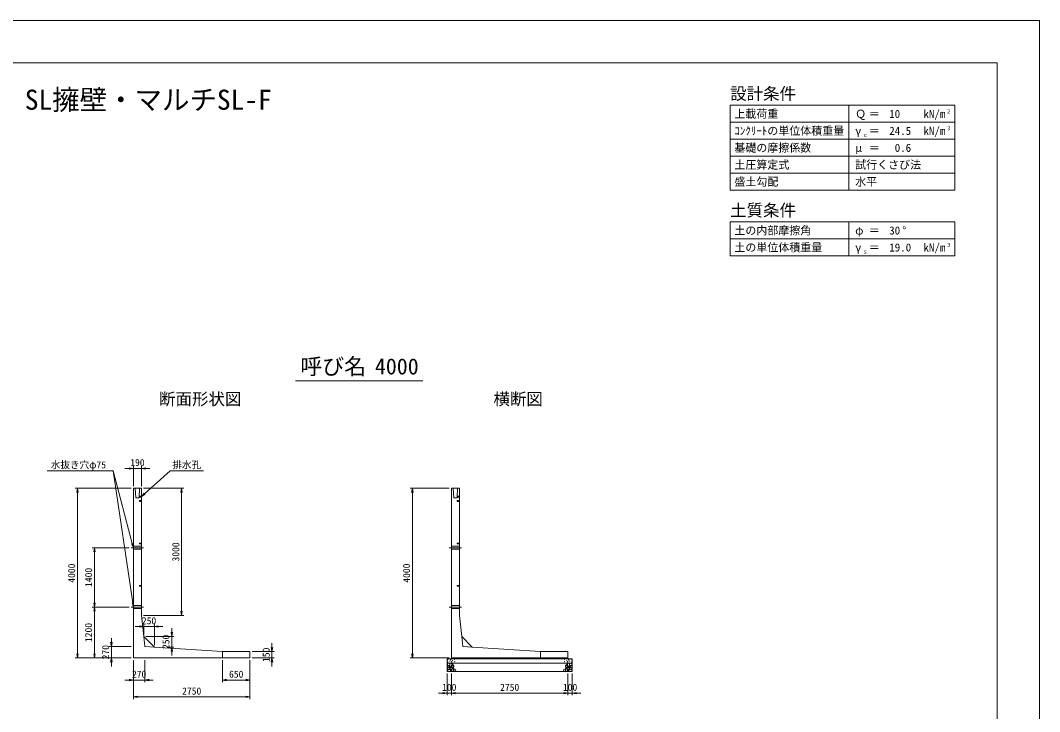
# Model space of a CAD drawing. Units: millimetres at full size, sheet at 1:50. Extents: x 70280 to 112330, y -109759 to -80059.
# Drawn here: x 88289 to 112330, y -96357 to -80059 of the extents above; entities that cross this region are included whole.
import ezdxf
from ezdxf.enums import TextEntityAlignment as Align

# ---------------------------------------------------------------- set-up
doc = ezdxf.new("R2010")
doc.units = ezdxf.units.MM
doc.header["$LTSCALE"] = 50
doc.linetypes.add('CHAIN', pattern=[18.5, 12, -1.5, 3.5, -1.5])
doc.linetypes.add('DASHED_SPACED', pattern=[12, 6, -6])
for name, color, linetype, lineweight in [('D-BMK', 2, 'CHAIN', 13), ('D-DCR-HCHn', 4, 'Continuous', 9), ('D-STR-DIM', 7, 'Continuous', 9), ('D-STR-STRn', 1, 'Continuous', 13), ('D-STR-TXT', 7, 'Continuous', 9), ('D-TTL', 2, 'Continuous', 13), ('D-TTL-FRAM', 2, 'Continuous', 13), ('D-TTL-LINE', 7, 'Continuous', 18), ('D-TTL-TXT', 7, 'Continuous', 13)]:
    doc.layers.add(name, color=color, linetype=linetype, lineweight=lineweight)
doc.styles.add('ＭＳ ゴシック', font='')
doc.styles.get('ＭＳ ゴシック').set_extended_font_data('MS Gothic')

# ---------------------------------------------------------------- blocks, each defined once
blk = doc.blocks.new('open_arrow')
at = {"color": 0, "linetype": 'Continuous', "lineweight": -2}
blk.add_lwpolyline([(7.5, 1.25), (0, 0), (7.5, -1.25)], dxfattribs=at)

msp = doc.modelspace()

# ---------------------------------------------------------------- linework, layer by layer
at = {"layer": 'D-BMK'}
for p, q in [((90905.11, -92492.06), (91195.11, -92492.06)), ((98405.11, -92492.06), (98695.11, -92492.06)), ((90905.11, -93892.06), (91195.11, -93892.06)), ((98405.11, -93892.06), (98695.11, -93892.06))]:
    msp.add_line(p, q, dxfattribs=at)
at = {"layer": 'D-DCR-HCHn'}
for points in [[(98362.39, -95278.25), (98355.46, -95299.06), (98364.7, -95312.92), (98387.82, -95315.24), (98403.6, -95308.46), (98397.06, -95292.12), (98401.69, -95282.88), (98392.44, -95273.63), (98378.57, -95269.01)], [(98406.27, -95355.05), (98423.39, -95329.37), (98421.25, -95322.95), (98397.7, -95316.53), (98376.3, -95318.67), (98361.32, -95331.51), (98359.18, -95346.49), (98361.32, -95361.47), (98378.44, -95365.75)], [(98414.83, -95408.56), (98429.81, -95402.14), (98434.09, -95380.73), (98425.53, -95365.75), (98410.55, -95361.47), (98391.28, -95363.61), (98369.88, -95372.17), (98359.18, -95385.02), (98359.18, -95400), (98365.6, -95408.56), (98391.28, -95406.42)], [(98406.31, -95220.47), (98385.51, -95215.84), (98367.01, -95225.09), (98364.7, -95245.89), (98369.33, -95262.07), (98392.44, -95269.01), (98408.62, -95269.01), (98415.55, -95257.45), (98415.55, -95232.02)], [(98424.8, -95218.16), (98417.87, -95238.96), (98420.18, -95262.07), (98404, -95287.5), (98424.8, -95299.06), (98447.91, -95287.5), (98461.78, -95269.01), (98466.41, -95238.96), (98461.78, -95222.78), (98447.91, -95215.84)], [(98429.42, -95299.06), (98417.87, -95308.3), (98422.49, -95315.24), (98438.67, -95315.24), (98445.6, -95312.92), (98450.23, -95303.68), (98443.29, -95296.74)], [(98466.19, -95355.05), (98476.89, -95329.37), (98468.33, -95318.67), (98442.65, -95318.67), (98431.95, -95322.95), (98421.25, -95337.93), (98421.25, -95350.77), (98431.95, -95367.89), (98444.79, -95370.03)], [(98461.91, -95402.14), (98461.91, -95376.45), (98451.21, -95370.03), (98440.51, -95376.45), (98438.37, -95391.44), (98440.51, -95404.28), (98455.49, -95408.56)], [(98464.09, -95273.63), (98452.54, -95301.37), (98461.78, -95312.92), (98489.52, -95312.92), (98501.08, -95308.3), (98512.64, -95292.12), (98512.64, -95278.25), (98501.08, -95259.76), (98487.21, -95257.45)], [(98502.58, -95406.42), (98509, -95387.16), (98506.86, -95365.75), (98521.84, -95342.21), (98502.58, -95331.51), (98481.17, -95342.21), (98468.33, -95359.33), (98464.05, -95387.16), (98468.33, -95402.14), (98481.17, -95408.56)], [(98468.72, -95222.78), (98468.72, -95250.52), (98480.27, -95257.45), (98491.83, -95250.52), (98494.14, -95234.34), (98491.83, -95220.47), (98475.65, -95215.84)], [(98498.3, -95331.51), (98509, -95322.95), (98504.72, -95316.53), (98489.73, -95316.53), (98483.31, -95318.67), (98479.03, -95327.23), (98485.45, -95333.65)], [(98519.7, -95404.28), (98538.96, -95408.56), (98556.08, -95400), (98558.22, -95380.73), (98553.94, -95365.75), (98532.54, -95359.33), (98517.56, -95359.33), (98511.14, -95370.03), (98511.14, -95393.58)], [(101140.52, -95404.28), (101121.26, -95408.56), (101104.14, -95400), (101102, -95380.73), (101106.28, -95365.75), (101127.68, -95359.33), (101142.66, -95359.33), (101149.08, -95370.03), (101149.08, -95393.58)], [(101157.64, -95406.42), (101151.22, -95387.16), (101153.36, -95365.75), (101138.38, -95342.21), (101157.64, -95331.51), (101179.05, -95342.21), (101191.89, -95359.33), (101196.17, -95387.16), (101191.89, -95402.14), (101179.05, -95408.56)], [(101196.13, -95273.63), (101207.68, -95301.37), (101198.44, -95312.92), (101170.7, -95312.92), (101159.14, -95308.3), (101147.58, -95292.12), (101147.58, -95278.25), (101159.14, -95259.76), (101173.01, -95257.45)], [(101161.92, -95331.51), (101151.22, -95322.95), (101155.5, -95316.53), (101170.49, -95316.53), (101176.91, -95318.67), (101181.19, -95327.23), (101174.77, -95333.65)], [(101191.5, -95222.78), (101191.5, -95250.52), (101179.95, -95257.45), (101168.39, -95250.52), (101166.08, -95234.34), (101168.39, -95220.47), (101184.57, -95215.84)], [(101194.03, -95355.05), (101183.33, -95329.37), (101191.89, -95318.67), (101217.57, -95318.67), (101228.27, -95322.95), (101238.97, -95337.93), (101238.97, -95350.77), (101228.27, -95367.89), (101215.43, -95370.03)], [(101235.42, -95218.16), (101242.35, -95238.96), (101240.04, -95262.07), (101256.22, -95287.5), (101235.42, -95299.06), (101212.31, -95287.5), (101198.44, -95269.01), (101193.81, -95238.96), (101198.44, -95222.78), (101212.31, -95215.84)], [(101198.31, -95402.14), (101198.31, -95376.45), (101209.01, -95370.03), (101219.71, -95376.45), (101221.85, -95391.44), (101219.71, -95404.28), (101204.73, -95408.56)], [(101230.8, -95299.06), (101242.35, -95308.3), (101237.73, -95315.24), (101221.55, -95315.24), (101214.62, -95312.92), (101209.99, -95303.68), (101216.93, -95296.74)], [(101245.39, -95408.56), (101230.41, -95402.14), (101226.13, -95380.73), (101234.69, -95365.75), (101249.67, -95361.47), (101268.94, -95363.61), (101290.34, -95372.17), (101301.04, -95385.02), (101301.04, -95400), (101294.62, -95408.56), (101268.94, -95406.42)], [(101253.96, -95355.05), (101236.83, -95329.37), (101238.97, -95322.95), (101262.52, -95316.53), (101283.92, -95318.67), (101298.9, -95331.51), (101301.04, -95346.49), (101298.9, -95361.47), (101281.78, -95365.75)], [(101253.91, -95220.47), (101274.71, -95215.84), (101293.21, -95225.09), (101295.52, -95245.89), (101290.9, -95262.07), (101267.78, -95269.01), (101251.6, -95269.01), (101244.67, -95257.45), (101244.67, -95232.02)], [(101297.83, -95278.25), (101304.76, -95299.06), (101295.52, -95312.92), (101272.4, -95315.24), (101256.62, -95308.46), (101263.16, -95292.12), (101258.53, -95282.88), (101267.78, -95273.63), (101281.65, -95269.01)]]:
    msp.add_lwpolyline(points, close=True, dxfattribs=at)
for centre, radius in [((98365.84, -95134.63), 3), ((98366.98, -95188.14), 3), ((98417.4, -95166.3), 3), ((98438.45, -95134.63), 7.5), ((98461.77, -95182.09), 7.5), ((98482.82, -95150.42), 3), ((98533.24, -95128.58), 3), ((98534.38, -95182.09), 3), ((101125.84, -95182.09), 3), ((101126.98, -95128.58), 3), ((101177.4, -95150.42), 3), ((101198.45, -95182.09), 7.5), ((101221.77, -95134.63), 7.5), ((101242.82, -95166.3), 3), ((101293.24, -95188.14), 3), ((101294.38, -95134.63), 3)]:
    msp.add_circle(centre, radius, dxfattribs=at)
at = {"layer": 'D-STR-DIM'}
for p, q in [((90755.11, -90622.06), (91345.11, -90622.06)), ((90955.11, -91042.06), (90955.11, -90572.06)), ((91145.11, -91042.06), (91145.11, -90572.06)), ((90905.11, -91092.06), (89585.11, -91092.06)), ((89635.11, -95092.06), (89635.11, -91092.06)), ((91195.11, -91092.06), (92141.58, -91092.06)), ((92091.58, -94092.06), (92091.58, -91092.06)), ((98405.11, -91092.06), (97485.11, -91092.06)), ((97535.11, -95092.06), (97535.11, -91092.06)), ((90855.11, -92492.06), (89985.11, -92492.06)), ((90035.11, -93892.06), (90035.11, -92492.06)), ((90855.11, -93892.06), (89985.11, -93892.06)), ((90855.11, -93892.06), (89985.11, -93892.06)), ((90035.11, -95092.06), (90035.11, -93892.06)), ((91195.11, -94092.06), (92141.58, -94092.06)), ((90999.32, -94351.76), (91649.32, -94351.76)), ((91199.32, -94536.76), (91199.32, -94301.76)), ((91449.32, -94786.76), (91449.32, -94301.76)), ((91859.32, -95036.76), (91859.32, -94386.76)), ((90435.11, -95292.06), (90435.11, -94622.06)), ((91249.32, -94586.76), (91909.32, -94586.76)), ((90905.11, -94822.06), (90385.11, -94822.06)), ((91749.32, -94836.76), (91909.32, -94836.76)), ((93755.11, -94942.06), (94273.55, -94942.06)), ((94223.55, -94742.06), (94223.55, -95292.06)), ((90905.11, -95092.06), (89585.11, -95092.06)), ((90905.11, -95092.06), (89985.11, -95092.06)), ((90905.11, -95092.06), (90385.11, -95092.06)), ((90955.11, -95142.06), (90955.11, -96059.88)), ((90955.11, -95142.06), (90955.11, -95662.06)), ((91225.11, -95142.06), (91225.11, -95662.06)), ((93055.11, -95142.06), (93055.11, -95662.06)), ((93705.11, -95142.06), (93705.11, -96059.88)), ((93705.11, -95142.06), (93705.11, -95662.06)), ((93755.11, -95092.06), (94273.55, -95092.06)), ((98405.11, -95092.06), (97485.11, -95092.06)), ((90755.11, -95612.06), (91425.11, -95612.06)), ((93055.11, -95612.06), (93705.11, -95612.06)), ((98355.11, -95462.06), (98355.11, -95972.06)), ((98455.11, -95462.06), (98455.11, -95972.06)), ((98455.11, -95462.06), (98455.11, -95972.06)), ((101205.11, -95462.06), (101205.11, -95972.06)), ((101205.11, -95462.06), (101205.11, -95972.06)), ((101305.11, -95462.06), (101305.11, -95972.06)), ((98655.11, -95922.06), (98155.11, -95922.06)), ((98455.11, -95922.06), (101205.11, -95922.06)), ((101005.11, -95922.06), (101505.11, -95922.06)), ((93705.11, -96009.88), (90955.11, -96009.88))]:
    msp.add_line(p, q, dxfattribs=at)
for points in [[(90955.11, -93892.06), (90940.33, -93793.16), (90475.11, -90679.85)], [(90955.11, -92492.06), (90929.51, -92395.39), (90475.11, -90679.85)], [(91145.11, -91287.06), (91219.45, -91220.18), (91820.11, -90679.85)]]:
    msp.add_lwpolyline(points, dxfattribs=at)
at = {"layer": 'D-STR-STRn'}
for p, q in [((90955.11, -95092.06), (90955.11, -91092.06)), ((90955.11, -91092.06), (91145.11, -91092.06)), ((91145.11, -91092.06), (91145.11, -94092.06)), ((98455.11, -95092.06), (98455.11, -91092.06)), ((98455.11, -91092.06), (98645.11, -91092.06)), ((98645.11, -91092.06), (98645.11, -94092.06)), ((91145.11, -94092.06), (91199.32, -94586.76)), ((98645.11, -94092.06), (98699.32, -94586.76)), ((91449.32, -94836.76), (91199.32, -94586.76)), ((98949.32, -94836.76), (98699.32, -94586.76)), ((93055.11, -94942.06), (91449.32, -94836.76)), ((93055.11, -94942.06), (93705.11, -94942.06)), ((93055.11, -94942.06), (93055.11, -95092.06)), ((93705.11, -95092.06), (93705.11, -94942.06)), ((100555.11, -94942.06), (98949.32, -94836.76)), ((100555.11, -94942.06), (101205.11, -94942.06)), ((100555.11, -94942.06), (100555.11, -95092.06)), ((101205.11, -95092.06), (101205.11, -94942.06)), ((90955.11, -95092.06), (93705.11, -95092.06)), ((90955.11, -95092.06), (93055.11, -95092.06)), ((98355.11, -95412.06), (98355.11, -95112.06)), ((98355.11, -95112.06), (101305.11, -95112.06)), ((98455.11, -95092.06), (98455.11, -95112.06)), ((98455.11, -95092.06), (101205.11, -95092.06)), ((101205.11, -95092.06), (101205.11, -95112.06)), ((101305.11, -95112.06), (101305.11, -95412.06)), ((98355.11, -95212.06), (101305.11, -95212.06)), ((98355.11, -95412.06), (101305.11, -95412.06))]:
    msp.add_line(p, q, dxfattribs=at)
at = {"layer": 'D-STR-STRn', "linetype": 'DASHED_SPACED'}
for p, q in [((91010.11, -91317.06), (91000.11, -91092.06)), ((91100.11, -91092.06), (91090.11, -91317.06)), ((98510.11, -91317.06), (98500.11, -91092.06)), ((98600.11, -91092.06), (98590.11, -91317.06)), ((91090.11, -91317.06), (91010.11, -91317.06)), ((91091, -91297.06), (91145.11, -91297.06)), ((91091.89, -91277.06), (91145.11, -91277.06)), ((98590.11, -91317.06), (98510.11, -91317.06)), ((98591, -91297.06), (98645.11, -91297.06)), ((98591.89, -91277.06), (98645.11, -91277.06)), ((91145.11, -92454.56), (90955.11, -92454.56)), ((91145.11, -92529.56), (90955.11, -92529.56)), ((98645.11, -92454.56), (98455.11, -92454.56)), ((98645.11, -92529.56), (98455.11, -92529.56)), ((91145.11, -93854.56), (90955.11, -93854.56)), ((91145.11, -93929.56), (90955.11, -93929.56)), ((98645.11, -93854.56), (98455.11, -93854.56)), ((98645.11, -93929.56), (98455.11, -93929.56))]:
    msp.add_line(p, q, dxfattribs=at)
at = {"layer": 'D-STR-STRn', "color": 2, "linetype": 'DASHED_SPACED'}
for p, q in [((91225.11, -94822.06), (91199.32, -94586.76)), ((98725.11, -94822.06), (98699.32, -94586.76)), ((91225.11, -94822.06), (91449.32, -94836.76)), ((98725.11, -94822.06), (98949.32, -94836.76))]:
    msp.add_line(p, q, dxfattribs=at)
at = {"layer": 'D-STR-STRn', "linetype": 'DASHED_SPACED'}
for points in [[(91145.11, -91382.56), (91095.11, -91382.56), (91095.11, -91401.56), (91145.11, -91401.56)], [(98645.11, -91382.56), (98595.11, -91382.56), (98595.11, -91401.56), (98645.11, -91401.56)], [(91145.11, -92382.56), (91095.11, -92382.56), (91095.11, -92401.56), (91145.11, -92401.56)], [(98645.11, -92382.56), (98595.11, -92382.56), (98595.11, -92401.56), (98645.11, -92401.56)], [(91145.11, -93382.56), (91095.11, -93382.56), (91095.11, -93401.56), (91145.11, -93401.56)], [(98645.11, -93382.56), (98595.11, -93382.56), (98595.11, -93401.56), (98645.11, -93401.56)]]:
    msp.add_lwpolyline(points, dxfattribs=at)
at = {"layer": 'D-STR-TXT'}
for p, q in [((90475.11, -90679.85), (88922.93, -90679.85)), ((91820.11, -90679.85), (92612.28, -90679.85))]:
    msp.add_line(p, q, dxfattribs=at)
at = {"layer": 'D-TTL'}
for points in [[(70280.11, -109758.73), (112330.11, -109758.73), (112330.11, -80058.73), (70280.11, -80058.73)], [(71280.11, -108758.73), (111330.11, -108758.73), (111330.11, -81058.73), (71280.11, -81058.73)]]:
    msp.add_lwpolyline(points, close=True, dxfattribs=at)
at = {"layer": 'D-TTL-FRAM'}
for p, q in [((110330.11, -82058.73), (105030.11, -82058.73)), ((105030.11, -82058.73), (105030.11, -84058.73)), ((110330.11, -82058.73), (110330.11, -84058.73)), ((110330.11, -84058.73), (105030.11, -84058.73)), ((110330.11, -84808.73), (105030.11, -84808.73)), ((105030.11, -84808.73), (105030.11, -85608.73)), ((110330.11, -84808.73), (110330.11, -85608.73)), ((110330.11, -85608.73), (105030.11, -85608.73))]:
    msp.add_line(p, q, dxfattribs=at)
at = {"layer": 'D-TTL-LINE'}
for p, q in [((107830.11, -82058.73), (107830.11, -84058.73)), ((110330.11, -82458.73), (105030.11, -82458.73)), ((110330.11, -82858.73), (105030.11, -82858.73)), ((110330.11, -83258.73), (105030.11, -83258.73)), ((110330.11, -83658.73), (105030.11, -83658.73)), ((107830.11, -84808.73), (107830.11, -85608.73)), ((110330.11, -85208.73), (105030.11, -85208.73))]:
    msp.add_line(p, q, dxfattribs=at)
at = {"layer": 'D-TTL-TXT'}
msp.add_line((94780.11, -88558.73), (97780.11, -88558.73), dxfattribs=at)

# ---------------------------------------------------------------- block references
at = {"layer": 'D-STR-DIM', "xscale": 13.3, "yscale": 13.3}
for p, rotation in [((90955.11, -90622.06), 180), ((89635.11, -91092.06), 270), ((92091.58, -91092.06), 270), ((97535.11, -91092.06), 270), ((91145.11, -91287.06), 42), ((90035.11, -92492.06), 270), ((90955.11, -92492.06), 104.8), ((90035.11, -93892.06), 90), ((90035.11, -93892.06), 270), ((90955.11, -93892.06), 98.5), ((92091.58, -94092.06), 90), ((91199.32, -94351.76), 180), ((91859.32, -94586.76), 90), ((90435.11, -94822.06), 90), ((91859.32, -94836.76), 270), ((94223.55, -94942.06), 90), ((89635.11, -95092.06), 90), ((90035.11, -95092.06), 90), ((90435.11, -95092.06), 270), ((94223.55, -95092.06), 270), ((97535.11, -95092.06), 90), ((90955.11, -95612.06), 180), ((93705.11, -95612.06), 180), ((98355.11, -95922.06), 180), ((101205.11, -95922.06), 180), ((101205.11, -95922.06), 180), ((93705.11, -96009.88), 180)]:
    msp.add_blockref('open_arrow', p, dxfattribs=dict(at, rotation=rotation))
for p in [(91145.11, -90622.06), (91449.32, -94351.76), (91225.11, -95612.06), (93055.11, -95612.06), (98455.11, -95922.06), (98455.11, -95922.06), (101305.11, -95922.06), (90955.11, -96009.88)]:
    msp.add_blockref('open_arrow', p, dxfattribs=at)

# ---------------------------------------------------------------- texts
at = {"layer": 'D-STR-DIM', "style": 'ＭＳ ゴシック'}
for s, p in [('190', (91050.11, -90484.56)), ('250', (91324.32, -94214.26)), ('270', (91090.11, -95474.56)), ('650', (93380.11, -95474.56)), ('2750', (92330.11, -95872.38)), ('100', (98405.11, -95784.56)), ('2750', (99830.11, -95784.56)), ('100', (101255.11, -95784.56))]:
    msp.add_text(s, height=166.1, dxfattribs=at).set_placement(p, align=Align.MIDDLE_CENTER)
for s, p in [('3000', (91954.08, -92592.06)), ('4000', (89497.61, -93092.06)), ('1400', (89897.61, -93192.06)), ('4000', (97397.61, -93092.06)), ('1200', (89897.61, -94492.06)), ('250', (91721.82, -94711.76)), ('270', (90297.61, -94957.06)), ('150', (94086.05, -95017.06))]:
    msp.add_text(s, height=166.1, rotation=90, dxfattribs=at).set_placement(p, align=Align.MIDDLE_CENTER)
at = {"layer": 'D-STR-TXT', "style": 'ＭＳ ゴシック'}
for s, p in [('水抜き穴φ75', (89006.09, -90671.71)), ('排水孔', (91872.9, -90671.71))]:
    msp.add_text(s, height=166.1, dxfattribs=at).set_placement(p, align=Align.BOTTOM_LEFT)
at = {"layer": 'D-TTL-TXT', "style": 'ＭＳ ゴシック'}
for s, height, p in [('SL擁壁・マルチSL-F', 474.7, (91305.11, -82308.73)), ('呼び名', 379.8, (95667.61, -88521.23)), ('4000', 379.8, (97167.61, -88521.23)), ('断面形状図', 284.8, (92530.11, -89213.35)), ('横断図', 284.8, (100030.11, -89213.35))]:
    msp.add_text(s, height=height, dxfattribs=at).set_placement(p, align=Align.BOTTOM_CENTER)
for s, height, p in [('設計条件', 284.8, (105030.11, -82013.35)), ('上載荷重', 189.9, (105130.11, -82415.14)), ('Ｑ', 189.9, (107980.11, -82415.14)), ('kN/m', 189.9, (109590.11, -82415.14)), ('2', 94.94, (110150.11, -82276.94)), ('＝', 189.9, (108300.11, -82415.14)), ('ｺﾝｸﾘｰﾄの単位体積重量', 189.9, (105130.11, -82815.14)), ('γ', 189.9, (107980.11, -82815.14)), ('＝', 189.9, (108300.11, -82815.14)), ('kN/m', 189.9, (109590.11, -82815.14)), ('3', 94.94, (110150.11, -82676.94)), ('基礎の摩擦係数', 189.9, (105130.11, -83215.14)), ('c', 94.94, (108180.11, -82836.94)), ('μ', 189.9, (107980.11, -83215.14)), ('＝', 189.9, (108300.11, -83215.14)), ('土圧算定式', 189.9, (105130.11, -83615.14)), ('試行くさび法', 189.9, (107980.11, -83615.14)), ('盛土勾配', 189.9, (105130.11, -84015.14)), ('水平', 189.9, (107980.11, -84015.14)), ('土質条件', 284.8, (105030.11, -84763.35)), ('土の内部摩擦角', 189.9, (105130.11, -85165.14)), ('φ', 189.9, (107980.11, -85165.14)), ('＝', 189.9, (108300.11, -85165.14)), ('°', 189.9, (109090.11, -85165.14)), ('土の単位体積重量', 189.9, (105130.11, -85565.14)), ('kN/m', 189.9, (109590.11, -85565.14)), ('3', 94.94, (110150.11, -85426.94)), ('γ', 189.9, (107980.11, -85565.14)), ('s', 94.94, (108180.11, -85586.94)), ('＝', 189.9, (108300.11, -85565.14))]:
    msp.add_text(s, height=height, dxfattribs=at).set_placement(p, align=Align.BOTTOM_LEFT)
for s, p in [('10', (109040.11, -82415.14)), ('24.5', (109300.11, -82815.14)), ('0.6', (109300.11, -83215.14)), ('30', (109040.11, -85165.14)), ('19.0', (109300.11, -85565.14))]:
    msp.add_text(s, height=189.9, dxfattribs=at).set_placement(p, align=Align.BOTTOM_RIGHT)

doc.saveas('drawing.dxf')
